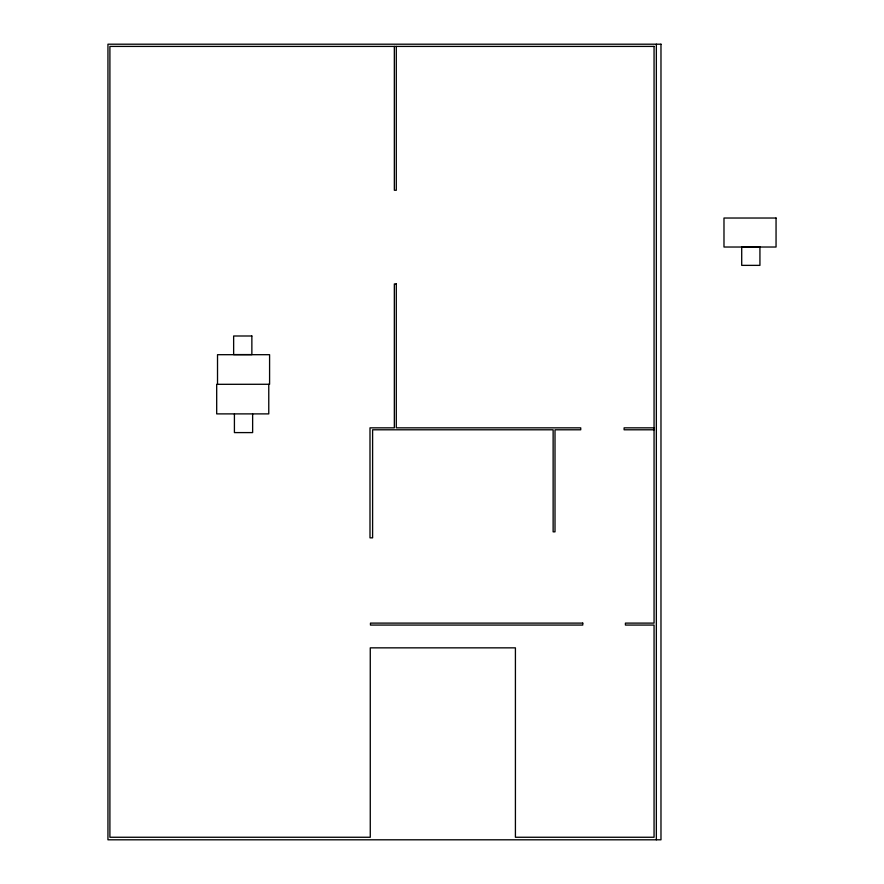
<?xml version="1.0" encoding="UTF-8"?>
<svg xmlns="http://www.w3.org/2000/svg" width="884" height="884" viewBox="0 0 884 884"><rect width="100%" height="100%" fill="white"/><g stroke="black" fill="none" stroke-linecap="round" stroke-linejoin="round"><path stroke-width="1.33" d="M654.061 427.845L624.115 427.845L624.115 429.79L654.061 429.79M656.348 44.2L656.348 839.8M396.297 46.41L396.297 190.259L394.352 190.259L394.341 46.41M268.769 384.319L268.769 413.889L216.69 413.889L216.69 384.319L269.587 384.275L269.587 354.694L217.519 354.694L217.519 384.275M252.636 414.01L252.636 432.596L234.415 432.596L234.415 414.01M660.978 44.2L107.947 44.2L107.947 839.8L660.978 839.8L660.978 44.2M654.061 46.41L109.903 46.41L109.903 837.259L370.263 837.259L370.263 647.85L515.416 647.85L515.416 837.259L654.061 837.259L654.061 625.065L625.419 625.065L625.419 623.109L654.061 623.109L654.061 46.41M776.053 218.028L723.985 218.028L723.985 247.023L776.053 247.023L776.053 218.028M759.931 247.133L741.709 247.133L741.709 265.366L759.931 265.366L759.931 247.133M396.297 283.93L394.341 283.93L394.341 427.845L369.998 427.845L369.998 537.848L372.606 537.848L372.606 429.79L553.13 429.79L553.13 531.837L555.008 531.837L555.008 429.79L580.733 429.79L580.733 427.845L396.297 427.845L396.297 283.93M251.863 335.997L233.641 335.997L233.641 354.583L251.863 354.583L251.863 335.997M582.766 623.109L370.462 623.109L370.462 625.065L582.766 625.065L582.766 623.109"/></g></svg>
